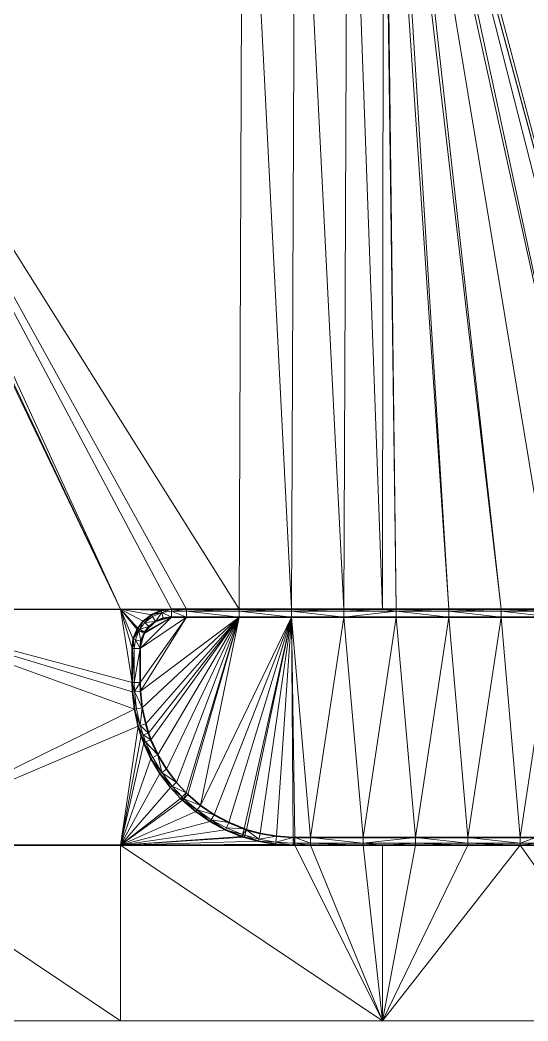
# Model space of a CAD drawing. Header units: metres. Extents: x 246428 to 246884, y 7418966 to 7419490.
# Drawn here: x 246658.09 to 246667.78, y 7419380.21 to 7419399.29 of the extents above; entities that cross this region are included whole.
import ezdxf

# ---------------------------------------------------------------- set-up
doc = ezdxf.new("R2010")
doc.units = ezdxf.units.M
doc.linetypes.add('blank name', pattern=[0])
doc.linetypes.add('HIDDEN', pattern=[9.525, 6.35, -3.175])
doc.layers.add('_12D_UNMAPPED', color=7, linetype='Continuous')
doc.layers.add('GRADELINES', color=250, linetype='HIDDEN', lineweight=25)
for name, color, linetype, lineweight, true_color in [('KERB_BACK', 7, 'Continuous', 35, 0x5fd2ff), ('KERB_LINE', 7, 'Continuous', 18, 0xb9b9b9), ('KERB_LIP', 7, 'Continuous', 35, 0x5fd2ff), ('KERB_TOP', 7, 'Continuous', 18, 0xb9b9b9)]:
    doc.layers.add(name, color=color, linetype=linetype, lineweight=lineweight, true_color=true_color)

msp = doc.modelspace()

# ---------------------------------------------------------------- linework, layer by layer
at = {"layer": '_12D_UNMAPPED', "color": 3, "linetype": 'blank name', "lineweight": 0}
for points in [[(246670.448, 7419408.874, 34.191), (246670.279, 7419388.055, 34.397), (246665.414, 7419406.396, 34.125)], [(246662.271, 7419388.055, 34.251), (246653.899, 7419401.382, 33.964), (246662.346, 7419406.257, 34.071)], [(246663.271, 7419388.055, 34.269), (246662.271, 7419388.055, 34.251), (246662.346, 7419406.257, 34.071)], [(246663.271, 7419388.055, 34.269), (246662.346, 7419406.257, 34.071), (246663.346, 7419406.257, 34.089)], [(246664.271, 7419388.055, 34.288), (246663.271, 7419388.055, 34.269), (246663.346, 7419406.257, 34.089)], [(246664.271, 7419388.055, 34.288), (246663.346, 7419406.257, 34.089), (246664.346, 7419406.257, 34.107)], [(246665.008, 7419388.055, 34.301), (246664.271, 7419388.055, 34.288), (246664.346, 7419406.257, 34.107)], [(246665.008, 7419388.055, 34.301), (246664.346, 7419406.257, 34.107), (246665.029, 7419406.257, 34.12)], [(246665.271, 7419388.055, 34.306), (246665.008, 7419388.055, 34.301), (246665.029, 7419406.257, 34.12)], [(246665.271, 7419388.055, 34.306), (246665.029, 7419406.257, 34.12), (246665.046, 7419406.257, 34.12)], [(246666.271, 7419388.055, 34.324), (246665.046, 7419406.257, 34.12), (246665.146, 7419406.268, 34.122)], [(246666.271, 7419388.055, 34.324), (246665.271, 7419388.055, 34.306), (246665.046, 7419406.257, 34.12)], [(246667.271, 7419388.055, 34.342), (246665.146, 7419406.268, 34.122), (246665.242, 7419406.296, 34.123)], [(246667.271, 7419388.055, 34.342), (246666.271, 7419388.055, 34.324), (246665.146, 7419406.268, 34.122)], [(246669.271, 7419388.055, 34.379), (246665.242, 7419406.296, 34.123), (246665.332, 7419406.339, 34.124)], [(246668.271, 7419388.055, 34.361), (246667.271, 7419388.055, 34.342), (246665.242, 7419406.296, 34.123)], [(246669.271, 7419388.055, 34.379), (246668.271, 7419388.055, 34.361), (246665.242, 7419406.296, 34.123)], [(246670.279, 7419388.055, 34.397), (246665.332, 7419406.339, 34.124), (246665.414, 7419406.396, 34.125)], [(246670.271, 7419388.055, 34.397), (246670.008, 7419388.055, 34.392), (246665.332, 7419406.339, 34.124)], [(246670.008, 7419388.055, 34.392), (246669.271, 7419388.055, 34.379), (246665.332, 7419406.339, 34.124)], [(246670.279, 7419388.055, 34.397), (246670.271, 7419388.055, 34.397), (246665.332, 7419406.339, 34.124)], [(246660.008, 7419388.055, 34.21), (246653.765, 7419401.234, 33.964), (246653.899, 7419401.382, 33.964)], [(246662.271, 7419388.055, 34.251), (246661.271, 7419388.055, 34.233), (246653.899, 7419401.382, 33.964)], [(246660.983, 7419388.055, 34.228), (246660.983, 7419388.055, 34.228), (246653.899, 7419401.382, 33.964)], [(246661.271, 7419388.055, 34.233), (246660.983, 7419388.055, 34.228), (246653.899, 7419401.382, 33.964)], [(246660.983, 7419388.055, 34.228), (246660.008, 7419388.055, 34.21), (246653.899, 7419401.382, 33.964)], [(246660.008, 7419388.055, 34.21), (246653.717, 7419401.196, 33.964), (246653.765, 7419401.234, 33.964)], [(246660.008, 7419388.055, 34.21), (246655.008, 7419388.055, 34.119), (246653.717, 7419401.196, 33.964)], [(246655.008, 7419388.055, 34.119), (246660.008, 7419388.055, 34.21), (246660.233, 7419386.655, 34.2)], [(246655.008, 7419388.055, 34.119), (246660.233, 7419386.655, 34.2), (246660.238, 7419386.483, 34.199)], [(246655.008, 7419388.055, 34.119), (246660.238, 7419386.483, 34.199), (246660.274, 7419386.152, 34.197)], [(246655.008, 7419383.555, 34.074), (246655.008, 7419388.055, 34.119), (246660.274, 7419386.152, 34.197)], [(246660.008, 7419388.055, 34.21), (246660.326, 7419387.668, 34.212), (246660.254, 7419387.482, 34.209)], [(246660.008, 7419388.055, 34.21), (246660.983, 7419388.055, 34.228), (246660.786, 7419388.029, 34.224)], [(246660.008, 7419388.055, 34.21), (246660.786, 7419388.029, 34.224), (246660.602, 7419387.951, 34.22)], [(246660.008, 7419388.055, 34.21), (246660.602, 7419387.951, 34.22), (246660.445, 7419387.828, 34.216)], [(246660.008, 7419388.055, 34.21), (246660.445, 7419387.828, 34.216), (246660.342, 7419387.694, 34.212)], [(246660.008, 7419388.055, 34.21), (246660.342, 7419387.694, 34.212), (246660.326, 7419387.668, 34.212)], [(246660.008, 7419388.055, 34.21), (246660.254, 7419387.482, 34.209), (246660.233, 7419387.305, 34.207)], [(246660.008, 7419388.055, 34.21), (246660.233, 7419387.305, 34.207), (246660.233, 7419386.655, 34.2)], [(246660.445, 7419387.828, 34.216), (246660.602, 7419387.951, 34.22), (246660.474, 7419387.8, 34.366)], [(246660.602, 7419387.951, 34.22), (246660.622, 7419387.917, 34.37), (246660.474, 7419387.8, 34.366)], [(246660.602, 7419387.951, 34.22), (246660.786, 7419388.029, 34.224), (246660.796, 7419387.99, 34.374)], [(246660.602, 7419387.951, 34.22), (246660.796, 7419387.99, 34.374), (246660.622, 7419387.917, 34.37)], [(246660.622, 7419387.917, 34.37), (246660.796, 7419387.99, 34.374), (246660.678, 7419387.822, 34.37)], [(246660.796, 7419387.99, 34.374), (246660.825, 7419387.884, 34.374), (246660.678, 7419387.822, 34.37)], [(246660.786, 7419388.029, 34.224), (246660.983, 7419388.055, 34.228), (246660.796, 7419387.99, 34.374)], [(246660.983, 7419388.055, 34.228), (246660.983, 7419388.015, 34.378), (246660.796, 7419387.99, 34.374)], [(246660.796, 7419387.99, 34.374), (246660.983, 7419388.015, 34.378), (246660.983, 7419387.905, 34.378)], [(246660.796, 7419387.99, 34.374), (246660.983, 7419387.905, 34.378), (246660.825, 7419387.884, 34.374)], [(246660.983, 7419388.055, 34.228), (246660.983, 7419388.055, 34.228), (246660.983, 7419388.015, 34.378)], [(246660.983, 7419388.055, 34.228), (246661.271, 7419388.055, 34.233), (246660.983, 7419388.015, 34.378)], [(246661.271, 7419388.055, 34.233), (246661.271, 7419388.015, 34.383), (246660.983, 7419388.015, 34.378)], [(246660.983, 7419388.015, 34.378), (246660.983, 7419388.055, 34.228), (246660.983, 7419388.015, 34.378)], [(246660.983, 7419387.905, 34.378), (246660.983, 7419388.015, 34.378), (246660.983, 7419387.905, 34.378)], [(246660.983, 7419388.015, 34.378), (246660.983, 7419388.015, 34.378), (246660.983, 7419387.905, 34.378)], [(246660.983, 7419388.015, 34.378), (246661.271, 7419388.015, 34.383), (246661.271, 7419387.905, 34.383)], [(246660.983, 7419388.015, 34.378), (246661.271, 7419387.905, 34.383), (246660.983, 7419387.905, 34.378)], [(246662.271, 7419388.055, 34.251), (246662.271, 7419388.015, 34.401), (246661.271, 7419388.015, 34.383)], [(246661.271, 7419388.055, 34.233), (246662.271, 7419388.055, 34.251), (246661.271, 7419388.015, 34.383)], [(246661.271, 7419388.015, 34.383), (246662.271, 7419387.905, 34.401), (246661.271, 7419387.905, 34.383)], [(246661.271, 7419388.015, 34.383), (246662.271, 7419388.015, 34.401), (246662.271, 7419387.905, 34.401)], [(246663.271, 7419388.055, 34.269), (246663.271, 7419388.015, 34.419), (246662.271, 7419388.015, 34.401)], [(246662.271, 7419388.055, 34.251), (246663.271, 7419388.055, 34.269), (246662.271, 7419388.015, 34.401)], [(246662.271, 7419388.015, 34.401), (246663.271, 7419387.905, 34.419), (246662.271, 7419387.905, 34.401)], [(246662.271, 7419388.015, 34.401), (246663.271, 7419388.015, 34.419), (246663.271, 7419387.905, 34.419)], [(246663.271, 7419388.055, 34.269), (246664.271, 7419388.055, 34.288), (246663.271, 7419388.015, 34.419)], [(246664.271, 7419388.055, 34.288), (246664.271, 7419388.015, 34.438), (246663.271, 7419388.015, 34.419)], [(246663.271, 7419388.015, 34.419), (246664.271, 7419387.905, 34.438), (246663.271, 7419387.905, 34.419)], [(246663.271, 7419388.015, 34.419), (246664.271, 7419388.015, 34.438), (246664.271, 7419387.905, 34.438)], [(246664.271, 7419388.055, 34.288), (246665.008, 7419388.055, 34.301), (246664.271, 7419388.015, 34.438)], [(246664.271, 7419388.015, 34.438), (246665.008, 7419388.055, 34.301), (246665.271, 7419388.015, 34.456)], [(246664.271, 7419387.905, 34.438), (246665.271, 7419388.015, 34.456), (246665.271, 7419387.905, 34.456)], [(246664.271, 7419388.015, 34.438), (246665.271, 7419388.015, 34.456), (246664.271, 7419387.905, 34.438)], [(246665.008, 7419388.055, 34.301), (246665.271, 7419388.055, 34.306), (246665.271, 7419388.015, 34.456)], [(246665.271, 7419388.055, 34.306), (246666.271, 7419388.055, 34.324), (246665.271, 7419388.015, 34.456)], [(246666.271, 7419388.055, 34.324), (246666.271, 7419388.015, 34.474), (246665.271, 7419388.015, 34.456)], [(246665.271, 7419388.015, 34.456), (246666.271, 7419387.905, 34.474), (246665.271, 7419387.905, 34.456)], [(246665.271, 7419388.015, 34.456), (246666.271, 7419388.015, 34.474), (246666.271, 7419387.905, 34.474)], [(246667.271, 7419388.055, 34.342), (246667.271, 7419388.015, 34.492), (246666.271, 7419388.015, 34.474)], [(246666.271, 7419388.055, 34.324), (246667.271, 7419388.055, 34.342), (246666.271, 7419388.015, 34.474)], [(246666.271, 7419388.015, 34.474), (246667.271, 7419387.905, 34.492), (246666.271, 7419387.905, 34.474)], [(246666.271, 7419388.015, 34.474), (246667.271, 7419388.015, 34.492), (246667.271, 7419387.905, 34.492)], [(246668.271, 7419388.055, 34.361), (246668.271, 7419388.015, 34.511), (246667.271, 7419388.015, 34.492)], [(246667.271, 7419388.055, 34.342), (246668.271, 7419388.055, 34.361), (246667.271, 7419388.015, 34.492)], [(246667.271, 7419388.015, 34.492), (246668.271, 7419387.905, 34.511), (246667.271, 7419387.905, 34.492)], [(246667.271, 7419388.015, 34.492), (246668.271, 7419388.015, 34.511), (246668.271, 7419387.905, 34.511)], [(246660.342, 7419387.694, 34.212), (246660.445, 7419387.828, 34.216), (246660.376, 7419387.673, 34.362)], [(246660.445, 7419387.828, 34.216), (246660.474, 7419387.8, 34.366), (246660.376, 7419387.673, 34.362)], [(246660.376, 7419387.673, 34.362), (246660.474, 7419387.8, 34.366), (246660.553, 7419387.723, 34.366)], [(246660.383, 7419386.655, 34.35), (246660.383, 7419387.305, 34.357), (246661.271, 7419387.905, 34.383)], [(246660.458, 7419387.595, 34.362), (246660.983, 7419387.905, 34.378), (246660.383, 7419387.305, 34.357)], [(246660.388, 7419386.492, 34.349), (246660.383, 7419386.655, 34.35), (246661.271, 7419387.905, 34.383)], [(246661.271, 7419387.905, 34.383), (246660.383, 7419387.305, 34.357), (246660.983, 7419387.905, 34.378)], [(246660.383, 7419387.305, 34.357), (246660.983, 7419387.905, 34.378), (246660.983, 7419387.905, 34.378)], [(246660.422, 7419386.177, 34.347), (246660.388, 7419386.492, 34.349), (246662.271, 7419387.905, 34.401)], [(246662.271, 7419387.905, 34.401), (246660.388, 7419386.492, 34.349), (246661.271, 7419387.905, 34.383)], [(246660.49, 7419385.867, 34.344), (246660.422, 7419386.177, 34.347), (246662.271, 7419387.905, 34.401)], [(246660.47, 7419387.616, 34.362), (246660.983, 7419387.905, 34.378), (246660.458, 7419387.595, 34.362)], [(246660.678, 7419387.822, 34.37), (246660.983, 7419387.905, 34.378), (246660.47, 7419387.616, 34.362)], [(246660.553, 7419387.723, 34.366), (246660.678, 7419387.822, 34.37), (246660.47, 7419387.616, 34.362)], [(246660.474, 7419387.8, 34.366), (246660.622, 7419387.917, 34.37), (246660.678, 7419387.822, 34.37)], [(246660.474, 7419387.8, 34.366), (246660.678, 7419387.822, 34.37), (246660.553, 7419387.723, 34.366)], [(246660.544, 7419385.694, 34.343), (246660.49, 7419385.867, 34.344), (246662.271, 7419387.905, 34.401)], [(246660.591, 7419385.566, 34.343), (246660.544, 7419385.694, 34.343), (246662.271, 7419387.905, 34.401)], [(246660.724, 7419385.279, 34.344), (246660.591, 7419385.566, 34.343), (246662.271, 7419387.905, 34.401)], [(246660.825, 7419387.884, 34.374), (246660.983, 7419387.905, 34.378), (246660.678, 7419387.822, 34.37)], [(246660.887, 7419385.006, 34.344), (246660.724, 7419385.279, 34.344), (246662.271, 7419387.905, 34.401)], [(246661.078, 7419384.753, 34.344), (246660.887, 7419385.006, 34.344), (246662.271, 7419387.905, 34.401)], [(246661.263, 7419384.554, 34.345), (246661.078, 7419384.753, 34.344), (246662.271, 7419387.905, 34.401)], [(246661.295, 7419384.522, 34.345), (246661.263, 7419384.554, 34.345), (246662.271, 7419387.905, 34.401)], [(246661.536, 7419384.316, 34.349), (246661.295, 7419384.522, 34.345), (246662.271, 7419387.905, 34.401)], [(246663.271, 7419387.905, 34.419), (246661.536, 7419384.316, 34.349), (246662.271, 7419387.905, 34.401)], [(246661.797, 7419384.137, 34.352), (246661.536, 7419384.316, 34.349), (246663.271, 7419387.905, 34.419)], [(246662.076, 7419383.986, 34.356), (246661.797, 7419384.137, 34.352), (246663.271, 7419387.905, 34.419)], [(246662.37, 7419383.867, 34.359), (246662.076, 7419383.986, 34.356), (246663.271, 7419387.905, 34.419)], [(246662.413, 7419383.852, 34.359), (246662.37, 7419383.867, 34.359), (246663.271, 7419387.905, 34.419)], [(246662.675, 7419383.78, 34.364), (246662.413, 7419383.852, 34.359), (246663.271, 7419387.905, 34.419)], [(246662.987, 7419383.726, 34.37), (246662.675, 7419383.78, 34.364), (246663.271, 7419387.905, 34.419)], [(246663.304, 7419383.705, 34.375), (246662.987, 7419383.726, 34.37), (246663.271, 7419387.905, 34.419)], [(246663.636, 7419383.705, 34.381), (246663.333, 7419383.705, 34.376), (246663.271, 7419387.905, 34.419)], [(246664.271, 7419387.905, 34.438), (246663.636, 7419383.705, 34.381), (246663.271, 7419387.905, 34.419)], [(246663.333, 7419383.705, 34.376), (246663.304, 7419383.705, 34.375), (246663.271, 7419387.905, 34.419)], [(246664.636, 7419383.705, 34.399), (246663.636, 7419383.705, 34.381), (246664.271, 7419387.905, 34.438)], [(246665.271, 7419387.905, 34.456), (246664.636, 7419383.705, 34.399), (246664.271, 7419387.905, 34.438)], [(246665.636, 7419383.705, 34.418), (246664.636, 7419383.705, 34.399), (246665.271, 7419387.905, 34.456)], [(246666.271, 7419387.905, 34.474), (246665.636, 7419383.705, 34.418), (246665.271, 7419387.905, 34.456)], [(246666.636, 7419383.705, 34.436), (246665.636, 7419383.705, 34.418), (246666.271, 7419387.905, 34.474)], [(246667.271, 7419387.905, 34.492), (246666.636, 7419383.705, 34.436), (246666.271, 7419387.905, 34.474)], [(246667.636, 7419383.705, 34.454), (246666.636, 7419383.705, 34.436), (246667.271, 7419387.905, 34.492)], [(246668.271, 7419387.905, 34.511), (246667.636, 7419383.705, 34.454), (246667.271, 7419387.905, 34.492)], [(246667.929, 7419383.705, 34.459), (246667.636, 7419383.705, 34.454), (246668.271, 7419387.905, 34.511)], [(246660.254, 7419387.482, 34.209), (246660.326, 7419387.668, 34.212), (246660.361, 7419387.648, 34.362)], [(246660.254, 7419387.482, 34.209), (246660.361, 7419387.648, 34.362), (246660.293, 7419387.472, 34.359)], [(246660.293, 7419387.472, 34.359), (246660.361, 7419387.648, 34.362), (246660.4, 7419387.446, 34.359)], [(246660.326, 7419387.668, 34.212), (246660.342, 7419387.694, 34.212), (246660.376, 7419387.673, 34.362)], [(246660.326, 7419387.668, 34.212), (246660.376, 7419387.673, 34.362), (246660.361, 7419387.648, 34.362)], [(246660.361, 7419387.648, 34.362), (246660.376, 7419387.673, 34.362), (246660.47, 7419387.616, 34.362)], [(246660.361, 7419387.648, 34.362), (246660.47, 7419387.616, 34.362), (246660.458, 7419387.595, 34.362)], [(246660.361, 7419387.648, 34.362), (246660.458, 7419387.595, 34.362), (246660.4, 7419387.446, 34.359)], [(246660.376, 7419387.673, 34.362), (246660.553, 7419387.723, 34.366), (246660.47, 7419387.616, 34.362)], [(246660.4, 7419387.446, 34.359), (246660.458, 7419387.595, 34.362), (246660.383, 7419387.305, 34.357)], [(246660.233, 7419387.305, 34.207), (246660.254, 7419387.482, 34.209), (246660.273, 7419387.305, 34.357)], [(246660.254, 7419387.482, 34.209), (246660.293, 7419387.472, 34.359), (246660.273, 7419387.305, 34.357)], [(246660.273, 7419387.305, 34.357), (246660.293, 7419387.472, 34.359), (246660.383, 7419387.305, 34.357)], [(246660.293, 7419387.472, 34.359), (246660.4, 7419387.446, 34.359), (246660.383, 7419387.305, 34.357)], [(246660.233, 7419386.655, 34.2), (246660.233, 7419387.305, 34.207), (246660.273, 7419387.305, 34.357)], [(246660.233, 7419386.655, 34.2), (246660.273, 7419387.305, 34.357), (246660.273, 7419386.655, 34.35)], [(246660.273, 7419386.655, 34.35), (246660.383, 7419387.305, 34.357), (246660.383, 7419386.655, 34.35)], [(246660.273, 7419386.655, 34.35), (246660.273, 7419387.305, 34.357), (246660.383, 7419387.305, 34.357)], [(246660.238, 7419386.483, 34.199), (246660.233, 7419386.655, 34.2), (246660.278, 7419386.486, 34.349)], [(246660.233, 7419386.655, 34.2), (246660.273, 7419386.655, 34.35), (246660.278, 7419386.486, 34.349)], [(246660.278, 7419386.486, 34.349), (246660.273, 7419386.655, 34.35), (246660.383, 7419386.655, 34.35)], [(246660.278, 7419386.486, 34.349), (246660.383, 7419386.655, 34.35), (246660.388, 7419386.492, 34.349)], [(246660.238, 7419386.483, 34.199), (246660.278, 7419386.486, 34.349), (246660.314, 7419386.159, 34.347)], [(246660.274, 7419386.152, 34.197), (246660.238, 7419386.483, 34.199), (246660.314, 7419386.159, 34.347)], [(246660.278, 7419386.486, 34.349), (246660.388, 7419386.492, 34.349), (246660.422, 7419386.177, 34.347)], [(246660.314, 7419386.159, 34.347), (246660.278, 7419386.486, 34.349), (246660.422, 7419386.177, 34.347)], [(246655.008, 7419383.555, 34.074), (246660.274, 7419386.152, 34.197), (246660.346, 7419385.827, 34.194)], [(246660.274, 7419386.152, 34.197), (246660.314, 7419386.159, 34.347), (246660.384, 7419385.838, 34.344)], [(246660.346, 7419385.827, 34.194), (246660.274, 7419386.152, 34.197), (246660.384, 7419385.838, 34.344)], [(246660.384, 7419385.838, 34.344), (246660.314, 7419386.159, 34.347), (246660.422, 7419386.177, 34.347)], [(246660.384, 7419385.838, 34.344), (246660.422, 7419386.177, 34.347), (246660.49, 7419385.867, 34.344)], [(246660.008, 7419383.555, 34.165), (246655.008, 7419383.555, 34.074), (246660.346, 7419385.827, 34.194)], [(246660.008, 7419383.555, 34.165), (246660.346, 7419385.827, 34.194), (246660.402, 7419385.645, 34.193)], [(246660.346, 7419385.827, 34.194), (246660.384, 7419385.838, 34.344), (246660.44, 7419385.658, 34.343)], [(246660.402, 7419385.645, 34.193), (246660.346, 7419385.827, 34.194), (246660.44, 7419385.658, 34.343)], [(246660.384, 7419385.838, 34.344), (246660.49, 7419385.867, 34.344), (246660.544, 7419385.694, 34.343)], [(246660.44, 7419385.658, 34.343), (246660.384, 7419385.838, 34.344), (246660.544, 7419385.694, 34.343)], [(246660.008, 7419383.555, 34.165), (246660.402, 7419385.645, 34.193), (246660.452, 7419385.511, 34.193)], [(246660.402, 7419385.645, 34.193), (246660.44, 7419385.658, 34.343), (246660.489, 7419385.526, 34.343)], [(246660.452, 7419385.511, 34.193), (246660.402, 7419385.645, 34.193), (246660.489, 7419385.526, 34.343)], [(246660.44, 7419385.658, 34.343), (246660.544, 7419385.694, 34.343), (246660.591, 7419385.566, 34.343)], [(246660.489, 7419385.526, 34.343), (246660.44, 7419385.658, 34.343), (246660.591, 7419385.566, 34.343)], [(246660.008, 7419383.555, 34.165), (246660.452, 7419385.511, 34.193), (246660.591, 7419385.208, 34.194)], [(246660.452, 7419385.511, 34.193), (246660.489, 7419385.526, 34.343), (246660.627, 7419385.227, 34.344)], [(246660.591, 7419385.208, 34.194), (246660.452, 7419385.511, 34.193), (246660.627, 7419385.227, 34.344)], [(246660.489, 7419385.526, 34.343), (246660.591, 7419385.566, 34.343), (246660.724, 7419385.279, 34.344)], [(246660.627, 7419385.227, 34.344), (246660.489, 7419385.526, 34.343), (246660.724, 7419385.279, 34.344)], [(246660.796, 7419384.945, 34.344), (246660.627, 7419385.227, 34.344), (246660.724, 7419385.279, 34.344)], [(246660.796, 7419384.945, 34.344), (246660.724, 7419385.279, 34.344), (246660.887, 7419385.006, 34.344)], [(246660.008, 7419383.555, 34.165), (246660.591, 7419385.208, 34.194), (246660.763, 7419384.923, 34.194)], [(246660.591, 7419385.208, 34.194), (246660.627, 7419385.227, 34.344), (246660.796, 7419384.945, 34.344)], [(246660.763, 7419384.923, 34.194), (246660.591, 7419385.208, 34.194), (246660.796, 7419384.945, 34.344)], [(246660.008, 7419383.555, 34.165), (246660.763, 7419384.923, 34.194), (246660.963, 7419384.657, 34.194)], [(246660.763, 7419384.923, 34.194), (246660.796, 7419384.945, 34.344), (246660.994, 7419384.683, 34.344)], [(246660.963, 7419384.657, 34.194), (246660.763, 7419384.923, 34.194), (246660.994, 7419384.683, 34.344)], [(246660.796, 7419384.945, 34.344), (246660.887, 7419385.006, 34.344), (246661.078, 7419384.753, 34.344)], [(246660.994, 7419384.683, 34.344), (246660.796, 7419384.945, 34.344), (246661.078, 7419384.753, 34.344)], [(246660.963, 7419384.657, 34.194), (246660.994, 7419384.683, 34.344), (246661.185, 7419384.476, 34.345)], [(246660.994, 7419384.683, 34.344), (246661.078, 7419384.753, 34.344), (246661.263, 7419384.554, 34.345)], [(246661.185, 7419384.476, 34.345), (246660.994, 7419384.683, 34.344), (246661.263, 7419384.554, 34.345)], [(246660.008, 7419383.555, 34.165), (246660.963, 7419384.657, 34.194), (246661.157, 7419384.447, 34.195)], [(246661.157, 7419384.447, 34.195), (246660.963, 7419384.657, 34.194), (246661.185, 7419384.476, 34.345)], [(246661.219, 7419384.443, 34.345), (246661.185, 7419384.476, 34.345), (246661.263, 7419384.554, 34.345)], [(246661.219, 7419384.443, 34.345), (246661.263, 7419384.554, 34.345), (246661.295, 7419384.522, 34.345)], [(246661.219, 7419384.443, 34.345), (246661.295, 7419384.522, 34.345), (246661.536, 7419384.316, 34.349)], [(246660.008, 7419383.555, 34.165), (246661.157, 7419384.447, 34.195), (246661.192, 7419384.414, 34.195)], [(246660.008, 7419383.555, 34.165), (246661.192, 7419384.414, 34.195), (246661.444, 7419384.197, 34.199)], [(246661.192, 7419384.414, 34.195), (246661.157, 7419384.447, 34.195), (246661.185, 7419384.476, 34.345)], [(246661.192, 7419384.414, 34.195), (246661.185, 7419384.476, 34.345), (246661.219, 7419384.443, 34.345)], [(246661.192, 7419384.414, 34.195), (246661.219, 7419384.443, 34.345), (246661.469, 7419384.229, 34.349)], [(246661.444, 7419384.197, 34.199), (246661.192, 7419384.414, 34.195), (246661.469, 7419384.229, 34.349)], [(246661.469, 7419384.229, 34.349), (246661.219, 7419384.443, 34.345), (246661.536, 7419384.316, 34.349)], [(246661.469, 7419384.229, 34.349), (246661.536, 7419384.316, 34.349), (246661.797, 7419384.137, 34.352)], [(246660.008, 7419383.555, 34.165), (246661.444, 7419384.197, 34.199), (246661.719, 7419384.009, 34.202)], [(246661.719, 7419384.009, 34.202), (246661.444, 7419384.197, 34.199), (246661.469, 7419384.229, 34.349)], [(246661.719, 7419384.009, 34.202), (246661.469, 7419384.229, 34.349), (246661.74, 7419384.043, 34.352)], [(246661.74, 7419384.043, 34.352), (246661.469, 7419384.229, 34.349), (246661.797, 7419384.137, 34.352)], [(246661.74, 7419384.043, 34.352), (246661.797, 7419384.137, 34.352), (246662.076, 7419383.986, 34.356)], [(246660.008, 7419383.555, 34.165), (246661.719, 7419384.009, 34.202), (246662.013, 7419383.851, 34.206)], [(246662.013, 7419383.851, 34.206), (246661.719, 7419384.009, 34.202), (246661.74, 7419384.043, 34.352)], [(246662.013, 7419383.851, 34.206), (246661.74, 7419384.043, 34.352), (246662.03, 7419383.887, 34.356)], [(246662.03, 7419383.887, 34.356), (246661.74, 7419384.043, 34.352), (246662.076, 7419383.986, 34.356)], [(246662.03, 7419383.887, 34.356), (246662.076, 7419383.986, 34.356), (246662.37, 7419383.867, 34.359)], [(246662.321, 7419383.725, 34.209), (246660.008, 7419383.555, 34.165), (246662.013, 7419383.851, 34.206)], [(246662.366, 7419383.71, 34.209), (246660.008, 7419383.555, 34.165), (246662.321, 7419383.725, 34.209)], [(246662.013, 7419383.851, 34.206), (246662.03, 7419383.887, 34.356), (246662.334, 7419383.763, 34.359)], [(246662.321, 7419383.725, 34.209), (246662.013, 7419383.851, 34.206), (246662.334, 7419383.763, 34.359)], [(246662.334, 7419383.763, 34.359), (246662.03, 7419383.887, 34.356), (246662.37, 7419383.867, 34.359)], [(246662.321, 7419383.725, 34.209), (246662.334, 7419383.763, 34.359), (246662.379, 7419383.748, 34.359)], [(246662.366, 7419383.71, 34.209), (246662.321, 7419383.725, 34.209), (246662.379, 7419383.748, 34.359)], [(246662.334, 7419383.763, 34.359), (246662.37, 7419383.867, 34.359), (246662.413, 7419383.852, 34.359)], [(246662.379, 7419383.748, 34.359), (246662.334, 7419383.763, 34.359), (246662.413, 7419383.852, 34.359)], [(246662.641, 7419383.633, 34.214), (246662.366, 7419383.71, 34.209), (246662.379, 7419383.748, 34.359)], [(246662.65, 7419383.672, 34.364), (246662.379, 7419383.748, 34.359), (246662.413, 7419383.852, 34.359)], [(246662.641, 7419383.633, 34.214), (246662.379, 7419383.748, 34.359), (246662.65, 7419383.672, 34.364)], [(246662.65, 7419383.672, 34.364), (246662.413, 7419383.852, 34.359), (246662.675, 7419383.78, 34.364)], [(246662.65, 7419383.672, 34.364), (246662.675, 7419383.78, 34.364), (246662.987, 7419383.726, 34.37)], [(246662.974, 7419383.616, 34.37), (246662.65, 7419383.672, 34.364), (246662.987, 7419383.726, 34.37)], [(246662.974, 7419383.616, 34.37), (246662.987, 7419383.726, 34.37), (246663.304, 7419383.705, 34.375)], [(246660.008, 7419380.205, 34.131), (246655.008, 7419383.555, 34.074), (246660.008, 7419383.555, 34.165)], [(246660.008, 7419380.205, 34.131), (246655.008, 7419380.205, 34.04), (246655.008, 7419383.555, 34.074)], [(246662.641, 7419383.633, 34.214), (246660.008, 7419383.555, 34.165), (246662.366, 7419383.71, 34.209)], [(246662.97, 7419383.577, 34.22), (246660.008, 7419383.555, 34.165), (246662.641, 7419383.633, 34.214)], [(246663.302, 7419383.555, 34.225), (246660.008, 7419383.555, 34.165), (246662.97, 7419383.577, 34.22)], [(246665.008, 7419380.205, 34.223), (246660.008, 7419380.205, 34.131), (246660.008, 7419383.555, 34.165)], [(246663.333, 7419383.555, 34.226), (246660.008, 7419383.555, 34.165), (246663.302, 7419383.555, 34.225)], [(246665.008, 7419380.205, 34.223), (246660.008, 7419383.555, 34.165), (246663.333, 7419383.555, 34.226)], [(246662.641, 7419383.633, 34.214), (246662.65, 7419383.672, 34.364), (246662.974, 7419383.616, 34.37)], [(246662.97, 7419383.577, 34.22), (246662.641, 7419383.633, 34.214), (246662.974, 7419383.616, 34.37)], [(246663.302, 7419383.555, 34.225), (246662.97, 7419383.577, 34.22), (246662.974, 7419383.616, 34.37)], [(246663.303, 7419383.595, 34.375), (246662.974, 7419383.616, 34.37), (246663.304, 7419383.705, 34.375)], [(246663.302, 7419383.555, 34.225), (246662.974, 7419383.616, 34.37), (246663.303, 7419383.595, 34.375)], [(246663.333, 7419383.555, 34.226), (246663.302, 7419383.555, 34.225), (246663.303, 7419383.595, 34.375)], [(246663.333, 7419383.595, 34.376), (246663.303, 7419383.595, 34.375), (246663.304, 7419383.705, 34.375)], [(246663.333, 7419383.555, 34.226), (246663.303, 7419383.595, 34.375), (246663.333, 7419383.595, 34.376)], [(246663.333, 7419383.595, 34.376), (246663.304, 7419383.705, 34.375), (246663.333, 7419383.705, 34.376)], [(246663.636, 7419383.595, 34.381), (246663.333, 7419383.595, 34.376), (246663.333, 7419383.705, 34.376)], [(246663.636, 7419383.595, 34.381), (246663.333, 7419383.705, 34.376), (246663.636, 7419383.705, 34.381)], [(246663.636, 7419383.555, 34.231), (246663.333, 7419383.595, 34.376), (246663.636, 7419383.595, 34.381)], [(246663.636, 7419383.555, 34.231), (246663.333, 7419383.555, 34.226), (246663.333, 7419383.595, 34.376)], [(246665.008, 7419380.205, 34.223), (246663.333, 7419383.555, 34.226), (246663.636, 7419383.555, 34.231)], [(246664.636, 7419383.595, 34.399), (246663.636, 7419383.705, 34.381), (246664.636, 7419383.705, 34.399)], [(246664.636, 7419383.595, 34.399), (246663.636, 7419383.595, 34.381), (246663.636, 7419383.705, 34.381)], [(246664.636, 7419383.555, 34.249), (246663.636, 7419383.595, 34.381), (246664.636, 7419383.595, 34.399)], [(246664.636, 7419383.555, 34.249), (246663.636, 7419383.555, 34.231), (246663.636, 7419383.595, 34.381)], [(246665.008, 7419380.205, 34.223), (246663.636, 7419383.555, 34.231), (246664.636, 7419383.555, 34.249)], [(246665.636, 7419383.705, 34.418), (246664.636, 7419383.595, 34.399), (246664.636, 7419383.705, 34.399)], [(246665.636, 7419383.595, 34.418), (246664.636, 7419383.595, 34.399), (246665.636, 7419383.705, 34.418)], [(246665.008, 7419383.555, 34.256), (246664.636, 7419383.555, 34.249), (246664.636, 7419383.595, 34.399)], [(246665.636, 7419383.595, 34.418), (246665.008, 7419383.555, 34.256), (246664.636, 7419383.595, 34.399)], [(246665.008, 7419383.555, 34.256), (246665.008, 7419380.205, 34.223), (246664.636, 7419383.555, 34.249)], [(246665.636, 7419383.555, 34.268), (246665.008, 7419383.555, 34.256), (246665.636, 7419383.595, 34.418)], [(246665.008, 7419380.205, 34.223), (246665.636, 7419383.555, 34.268), (246666.636, 7419383.555, 34.286)], [(246665.008, 7419380.205, 34.223), (246665.008, 7419383.555, 34.256), (246665.636, 7419383.555, 34.268)], [(246665.008, 7419380.205, 34.223), (246666.636, 7419383.555, 34.286), (246667.636, 7419383.555, 34.304)], [(246670.008, 7419380.205, 34.314), (246665.008, 7419380.205, 34.223), (246667.636, 7419383.555, 34.304)], [(246666.636, 7419383.595, 34.436), (246665.636, 7419383.705, 34.418), (246666.636, 7419383.705, 34.436)], [(246666.636, 7419383.595, 34.436), (246665.636, 7419383.595, 34.418), (246665.636, 7419383.705, 34.418)], [(246666.636, 7419383.555, 34.286), (246665.636, 7419383.555, 34.268), (246665.636, 7419383.595, 34.418)], [(246666.636, 7419383.555, 34.286), (246665.636, 7419383.595, 34.418), (246666.636, 7419383.595, 34.436)], [(246667.636, 7419383.595, 34.454), (246666.636, 7419383.705, 34.436), (246667.636, 7419383.705, 34.454)], [(246667.636, 7419383.595, 34.454), (246666.636, 7419383.595, 34.436), (246666.636, 7419383.705, 34.436)], [(246667.636, 7419383.555, 34.304), (246666.636, 7419383.595, 34.436), (246667.636, 7419383.595, 34.454)], [(246667.636, 7419383.555, 34.304), (246666.636, 7419383.555, 34.286), (246666.636, 7419383.595, 34.436)], [(246667.929, 7419383.595, 34.459), (246667.636, 7419383.595, 34.454), (246667.929, 7419383.705, 34.459)], [(246667.636, 7419383.595, 34.454), (246667.636, 7419383.705, 34.454), (246667.929, 7419383.705, 34.459)], [(246667.929, 7419383.555, 34.309), (246667.636, 7419383.555, 34.304), (246667.929, 7419383.595, 34.459)], [(246667.636, 7419383.555, 34.304), (246667.636, 7419383.595, 34.454), (246667.929, 7419383.595, 34.459)], [(246670.008, 7419380.205, 34.314), (246667.636, 7419383.555, 34.304), (246667.929, 7419383.555, 34.309)]]:
    msp.add_3dface(points, dxfattribs=at)
at = {"layer": 'GRADELINES'}
msp.add_polyline3d([(246635.008, 7419388.03, 33.753), (246640.008, 7419388.04, 33.845), (246641.752, 7419388.044, 33.877), (246645.008, 7419388.05, 33.936), (246645.008, 7419388.05, 33.936), (246650.008, 7419388.056, 34.027), (246653.179, 7419388.285, 34.088), (246653.18, 7419388.285, 34.088), (246653.18, 7419387.835, 34.083), (246655.008, 7419388.055, 34.119), (246660.008, 7419388.055, 34.21), (246665.008, 7419388.055, 34.301), (246670.008, 7419388.055, 34.392), (246675.008, 7419388.055, 34.484), (246680.008, 7419388.055, 34.575), (246685.008, 7419388.055, 34.666), (246690.008, 7419388.055, 34.757), (246695.008, 7419388.055, 34.849), (246700.008, 7419388.055, 34.94), (246705.008, 7419388.055, 35.031), (246710.008, 7419388.055, 35.122), (246715.008, 7419388.055, 35.214), (246716.008, 7419388.055, 35.232)], dxfattribs=at)
at = {"layer": 'KERB_BACK'}
for points in [[(246660.983, 7419387.905, 34.378), (246660.825, 7419387.884, 34.374), (246660.678, 7419387.822, 34.37), (246660.553, 7419387.723, 34.366), (246660.47, 7419387.616, 34.362), (246660.458, 7419387.595, 34.362), (246660.4, 7419387.446, 34.359), (246660.383, 7419387.305, 34.357), (246660.383, 7419386.655, 34.35), (246660.388, 7419386.492, 34.349), (246660.422, 7419386.177, 34.347), (246660.49, 7419385.867, 34.344), (246660.544, 7419385.694, 34.343), (246660.591, 7419385.566, 34.343), (246660.724, 7419385.279, 34.344), (246660.887, 7419385.006, 34.344), (246661.078, 7419384.753, 34.344), (246661.263, 7419384.554, 34.345), (246661.295, 7419384.522, 34.345), (246661.536, 7419384.316, 34.349), (246661.797, 7419384.137, 34.352), (246662.076, 7419383.986, 34.356), (246662.37, 7419383.867, 34.359), (246662.413, 7419383.852, 34.359), (246662.675, 7419383.78, 34.364), (246662.987, 7419383.726, 34.37), (246663.304, 7419383.705, 34.375), (246663.333, 7419383.705, 34.376), (246663.636, 7419383.705, 34.381), (246664.636, 7419383.705, 34.399), (246665.636, 7419383.705, 34.418), (246666.636, 7419383.705, 34.436), (246667.636, 7419383.705, 34.454), (246667.929, 7419383.705, 34.459)], [(246668.271, 7419387.905, 34.511), (246667.271, 7419387.905, 34.492), (246666.271, 7419387.905, 34.474), (246665.271, 7419387.905, 34.456), (246664.271, 7419387.905, 34.438), (246663.271, 7419387.905, 34.419), (246662.271, 7419387.905, 34.401), (246661.271, 7419387.905, 34.383), (246660.983, 7419387.905, 34.378), (246660.983, 7419387.905, 34.378)]]:
    msp.add_polyline3d(points, dxfattribs=at)
at = {"layer": 'KERB_LINE'}
for points in [[(246660.983, 7419388.055, 34.228), (246660.786, 7419388.029, 34.224), (246660.602, 7419387.951, 34.22), (246660.445, 7419387.828, 34.216), (246660.342, 7419387.694, 34.212), (246660.326, 7419387.668, 34.212), (246660.254, 7419387.482, 34.209), (246660.233, 7419387.305, 34.207), (246660.233, 7419386.655, 34.2), (246660.238, 7419386.483, 34.199), (246660.274, 7419386.152, 34.197), (246660.346, 7419385.827, 34.194), (246660.402, 7419385.645, 34.193), (246660.452, 7419385.511, 34.193), (246660.591, 7419385.208, 34.194), (246660.763, 7419384.923, 34.194), (246660.963, 7419384.657, 34.194), (246661.157, 7419384.447, 34.195), (246661.192, 7419384.414, 34.195), (246661.444, 7419384.197, 34.199), (246661.719, 7419384.009, 34.202), (246662.013, 7419383.851, 34.206), (246662.321, 7419383.725, 34.209), (246662.366, 7419383.71, 34.209), (246662.641, 7419383.633, 34.214), (246662.97, 7419383.577, 34.22), (246663.302, 7419383.555, 34.225), (246663.333, 7419383.555, 34.226), (246663.636, 7419383.555, 34.231), (246664.636, 7419383.555, 34.249), (246665.636, 7419383.555, 34.268), (246666.636, 7419383.555, 34.286), (246667.636, 7419383.555, 34.304), (246667.929, 7419383.555, 34.309)], [(246668.271, 7419388.055, 34.361), (246667.271, 7419388.055, 34.342), (246666.271, 7419388.055, 34.324), (246665.271, 7419388.055, 34.306), (246664.271, 7419388.055, 34.288), (246663.271, 7419388.055, 34.269), (246662.271, 7419388.055, 34.251), (246661.271, 7419388.055, 34.233), (246660.983, 7419388.055, 34.228), (246660.983, 7419388.055, 34.228)]]:
    msp.add_polyline3d(points, dxfattribs=at)
at = {"layer": 'KERB_LIP'}
for points in [[(246660.983, 7419388.055, 34.228), (246660.786, 7419388.029, 34.224), (246660.602, 7419387.951, 34.22), (246660.445, 7419387.828, 34.216), (246660.342, 7419387.694, 34.212), (246660.326, 7419387.668, 34.212), (246660.254, 7419387.482, 34.209), (246660.233, 7419387.305, 34.207), (246660.233, 7419386.655, 34.2), (246660.238, 7419386.483, 34.199), (246660.274, 7419386.152, 34.197), (246660.346, 7419385.827, 34.194), (246660.402, 7419385.645, 34.193), (246660.452, 7419385.511, 34.193), (246660.591, 7419385.208, 34.194), (246660.763, 7419384.923, 34.194), (246660.963, 7419384.657, 34.194), (246661.157, 7419384.447, 34.195), (246661.192, 7419384.414, 34.195), (246661.444, 7419384.197, 34.199), (246661.719, 7419384.009, 34.202), (246662.013, 7419383.851, 34.206), (246662.321, 7419383.725, 34.209), (246662.366, 7419383.71, 34.209), (246662.641, 7419383.633, 34.214), (246662.97, 7419383.577, 34.22), (246663.302, 7419383.555, 34.225), (246663.333, 7419383.555, 34.226), (246663.636, 7419383.555, 34.231), (246664.636, 7419383.555, 34.249), (246665.636, 7419383.555, 34.268), (246666.636, 7419383.555, 34.286), (246667.636, 7419383.555, 34.304), (246667.929, 7419383.555, 34.309)], [(246668.271, 7419388.055, 34.361), (246667.271, 7419388.055, 34.342), (246666.271, 7419388.055, 34.324), (246665.271, 7419388.055, 34.306), (246664.271, 7419388.055, 34.288), (246663.271, 7419388.055, 34.269), (246662.271, 7419388.055, 34.251), (246661.271, 7419388.055, 34.233), (246660.983, 7419388.055, 34.228), (246660.983, 7419388.055, 34.228)], [(246635.008, 7419383.08, 33.727), (246640.008, 7419383.09, 33.797), (246641.752, 7419383.093, 33.827), (246645.008, 7419383.099, 33.887), (246645.008, 7419383.099, 33.887), (246650.008, 7419383.105, 33.978), (246653.179, 7419383.335, 34.038), (246653.18, 7419383.335, 34.038), (246653.18, 7419383.335, 34.038), (246655.008, 7419383.555, 34.074), (246660.008, 7419383.555, 34.165), (246665.008, 7419383.555, 34.256), (246670.008, 7419383.555, 34.347), (246675.008, 7419383.555, 34.439), (246680.008, 7419383.555, 34.53), (246685.008, 7419383.555, 34.621), (246690.008, 7419383.555, 34.712), (246695.008, 7419383.555, 34.804), (246700.008, 7419383.555, 34.895), (246705.008, 7419383.555, 34.986), (246710.008, 7419383.555, 35.077), (246715.008, 7419383.555, 35.169), (246716.008, 7419383.555, 35.187)]]:
    msp.add_polyline3d(points, dxfattribs=at)
at = {"layer": 'KERB_TOP'}
for points in [[(246660.983, 7419388.015, 34.378), (246660.796, 7419387.99, 34.374), (246660.622, 7419387.917, 34.37), (246660.474, 7419387.8, 34.366), (246660.376, 7419387.673, 34.362), (246660.361, 7419387.648, 34.362), (246660.293, 7419387.472, 34.359), (246660.273, 7419387.305, 34.357), (246660.273, 7419386.655, 34.35), (246660.278, 7419386.486, 34.349), (246660.314, 7419386.159, 34.347), (246660.384, 7419385.838, 34.344), (246660.44, 7419385.658, 34.343), (246660.489, 7419385.526, 34.343), (246660.627, 7419385.227, 34.344), (246660.796, 7419384.945, 34.344), (246660.994, 7419384.683, 34.344), (246661.185, 7419384.476, 34.345), (246661.219, 7419384.443, 34.345), (246661.469, 7419384.229, 34.349), (246661.74, 7419384.043, 34.352), (246662.03, 7419383.887, 34.356), (246662.334, 7419383.763, 34.359), (246662.379, 7419383.748, 34.359), (246662.65, 7419383.672, 34.364), (246662.974, 7419383.616, 34.37), (246663.303, 7419383.595, 34.375), (246663.333, 7419383.595, 34.376), (246663.636, 7419383.595, 34.381), (246664.636, 7419383.595, 34.399), (246665.636, 7419383.595, 34.418), (246666.636, 7419383.595, 34.436), (246667.636, 7419383.595, 34.454), (246667.929, 7419383.595, 34.459)], [(246668.271, 7419388.015, 34.511), (246667.271, 7419388.015, 34.492), (246666.271, 7419388.015, 34.474), (246665.271, 7419388.015, 34.456), (246664.271, 7419388.015, 34.438), (246663.271, 7419388.015, 34.419), (246662.271, 7419388.015, 34.401), (246661.271, 7419388.015, 34.383), (246660.983, 7419388.015, 34.378), (246660.983, 7419388.015, 34.378)]]:
    msp.add_polyline3d(points, dxfattribs=at)

doc.saveas('drawing.dxf')
